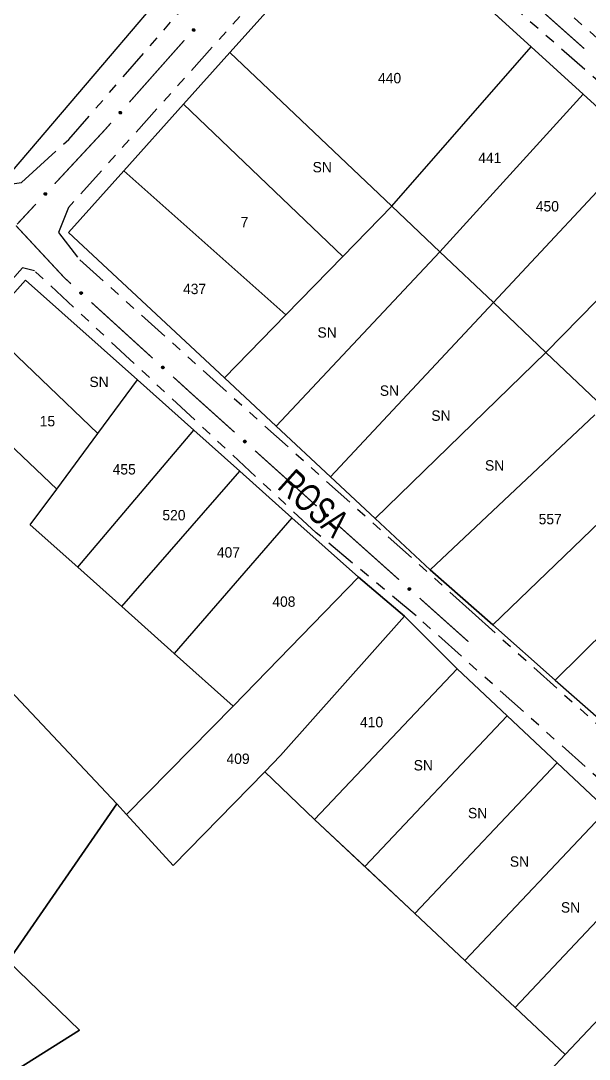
# Model space of a CAD drawing. Extents: x 209193 to 212081, y 4877574 to 4880493.
# Drawn here: x 210200.9 to 210283.3, y 4878393.2 to 4878543.6 of the extents above; entities that cross this region are included whole.
import ezdxf
from ezdxf.enums import TextEntityAlignment as Align

# ---------------------------------------------------------------- set-up
doc = ezdxf.new("R2010")
doc.units = 0
doc.header["$LTSCALE"] = 1.5
doc.header["$MEASUREMENT"] = 0
doc.linetypes.add('TRACO_25', pattern=[8, 3, -1, 1, -1, 1, -1])
for name, color, linetype in [('CD_MALHA_LOTES', 7, 'CONTINUOUS'), ('RU-QUADRA', 210, 'CONTINUOUS'), ('SV-EIXO-RUA-N-PAV', 6, 'CONTINUOUS'), ('SV-RUA-NAO-PAV', 7, 'CONTINUOUS'), ('SV-TXT-RUA-N-PAV', 7, 'CONTINUOUS'), ('Th_NmrPort', 1, 'CONTINUOUS')]:
    doc.layers.add(name, color=color, linetype=linetype)
doc.styles.add('ARIAL', font='ARIAL.SHX')

msp = doc.modelspace()

# ---------------------------------------------------------------- linework, layer by layer
at = {"layer": 'CD_MALHA_LOTES', "linetype": 'Continuous', "flags": 128}
for points in [[(210231.248762, 4878538.982906), (210251.25, 4878561.27)], [(210251.25, 4878561.27), (210274.883613, 4878539.778896)], [(210254.699951, 4878516.732145), (210274.883613, 4878539.778896)], [(210274.883613, 4878539.778896), (210282.396036, 4878532.947512)], [(210224.531209, 4878531.497633), (210231.248762, 4878538.982906)], [(210254.699951, 4878516.732145), (210231.248762, 4878538.982906)], [(210261.654857, 4878510.13325), (210282.396036, 4878532.947512)], [(210282.396036, 4878532.947512), (210290.63, 4878525.46)], [(210215.855645, 4878521.830575), (210224.531209, 4878531.497633)], [(210247.580889, 4878509.43332), (210224.531209, 4878531.497633)], [(210269.410776, 4878502.774344), (210290.63, 4878525.46)], [(210207.85, 4878512.91), (210215.855645, 4878521.830575)], [(210239.343814, 4878500.98825), (210215.855645, 4878521.830575)], [(210247.580889, 4878509.43332), (210254.699951, 4878516.732145)], [(210261.654857, 4878510.13325), (210254.699951, 4878516.732145)], [(210277.014189, 4878495.560138), (210299.012824, 4878517.979885)], [(210230.444124, 4878491.863833), (210207.85, 4878512.91)], [(210237.942072, 4878484.879579), (210261.654857, 4878510.13325)], [(210239.343814, 4878500.98825), (210247.580889, 4878509.43332)], [(210269.410776, 4878502.774344), (210261.654857, 4878510.13325)], [(210195.75509, 4878499.436488), (210201.64, 4878506.03)], [(210201.64, 4878506.03), (210217.848006, 4878491.570213)], [(210245.826339, 4878477.535475), (210269.410776, 4878502.774344)], [(210277.014189, 4878495.560138), (210269.410776, 4878502.774344)], [(210230.444124, 4878491.863833), (210239.343814, 4878500.98825)], [(210212.119679, 4878483.827814), (210195.75509, 4878499.436488)], [(210252.29914, 4878471.506135), (210277.014189, 4878495.560138)], [(210285.33, 4878487.67), (210277.014189, 4878495.560138)], [(210206.161199, 4878475.774339), (210189.099484, 4878491.979481)], [(210212.119679, 4878483.827814), (210217.848006, 4878491.570213)], [(210217.848006, 4878491.570213), (210226.015513, 4878484.283665)], [(210237.942072, 4878484.879579), (210230.444124, 4878491.863833)], [(210260.25, 4878464.1), (210284.085118, 4878486.500069)], [(210206.161199, 4878475.774339), (210212.119679, 4878483.827814)], [(210209.20144, 4878464.44951), (210226.015513, 4878484.283665)], [(210226.015513, 4878484.283665), (210232.66464, 4878478.351722)], [(210245.826339, 4878477.535475), (210237.942072, 4878484.879579)], [(210215.580299, 4878458.756393), (210232.66464, 4878478.351722)], [(210232.66464, 4878478.351722), (210240.235961, 4878471.597055)], [(210269.30475, 4878456.115015), (210292.625255, 4878478.576925)], [(210252.29914, 4878471.506135), (210245.826339, 4878477.535475)], [(210202.323636, 4878470.587934), (210206.161199, 4878475.774339)], [(210214.861348, 4878430.204885), (210173.90952, 4878473.625597)], [(210209.20144, 4878464.44951), (210202.323636, 4878470.587934)], [(210240.235961, 4878471.597055), (210223.185892, 4878451.96842)], [(210249.85, 4878463.02), (210240.235961, 4878471.597055)], [(210260.25, 4878464.1), (210252.29914, 4878471.506135)], [(210301.18998, 4878470.630968), (210278.359501, 4878448.130029)], [(210215.580299, 4878458.756393), (210209.20144, 4878464.44951)], [(210269.30475, 4878456.115015), (210260.25, 4878464.1)], [(210231.708088, 4878444.362379), (210249.85, 4878463.02)], [(210249.85, 4878463.02), (210256.53, 4878457.38)], [(210223.185892, 4878451.96842), (210215.580299, 4878458.756393)], [(210236.294658, 4878434.857124), (210238.58, 4878437.19), (210256.53, 4878457.38)], [(210256.53, 4878457.38), (210264.14, 4878449.74)], [(210278.359501, 4878448.130029), (210269.30475, 4878456.115015)], [(210223.185892, 4878451.96842), (210231.708088, 4878444.362379)], [(210243.5, 4878427.94), (210264.14, 4878449.74)], [(210264.14, 4878449.74), (210271.391567, 4878442.943374)], [(210278.359501, 4878448.130029), (210287.414251, 4878440.145044)], [(210216.277695, 4878428.691564), (210231.708088, 4878444.362379)], [(210250.763352, 4878421.137644), (210271.391567, 4878442.943374)], [(210271.391567, 4878442.943374), (210278.643134, 4878436.146748)], [(210258.026703, 4878414.335287), (210278.643134, 4878436.146748)], [(210278.643134, 4878436.146748), (210285.894701, 4878429.350123)], [(210236.294658, 4878434.857124), (210223.000875, 4878421.286837)], [(210243.5, 4878427.94), (210236.294658, 4878434.857124)], [(210214.861348, 4878430.204885), (210199.134703, 4878407.439699)], [(210216.277695, 4878428.691564), (210214.861348, 4878430.204885)], [(210223.000875, 4878421.286837), (210216.277695, 4878428.691564)], [(210265.290055, 4878407.532931), (210285.894701, 4878429.350123)], [(210250.763352, 4878421.137644), (210243.5, 4878427.94)], [(210272.553407, 4878400.730575), (210293.146268, 4878422.553497)], [(210258.026703, 4878414.335287), (210250.763352, 4878421.137644)], [(210279.816759, 4878393.928219), (210300.397835, 4878415.756871)], [(210265.290055, 4878407.532931), (210258.026703, 4878414.335287)], [(210199.134703, 4878407.439699), (210209.463265, 4878397.442204)], [(210272.553407, 4878400.730575), (210265.290055, 4878407.532931)], [(210279.816759, 4878393.928219), (210272.553407, 4878400.730575)], [(210209.463265, 4878397.442204), (210197.700536, 4878390.053616)], [(210269.405227, 4878382.850833), (210279.816759, 4878393.928219)]]:
    msp.add_lwpolyline(points, dxfattribs=at)
at = {"layer": 'RU-QUADRA', "linetype": 'Continuous', "flags": 128}
for points in [[(210193.885899, 4878615.959044), (210203.602511, 4878607.248435), (210210.960987, 4878600.24061), (210219.279386, 4878592.858846), (210227.080544, 4878585.936083), (210233.536718, 4878580.206861), (210241.954757, 4878571.399575), (210220.002409, 4878545.641353), (210213.891561, 4878538.471069), (210199.728717, 4878521.852816)], [(210251.25, 4878561.27), (210231.248762, 4878538.982906), (210224.531209, 4878531.497633), (210215.855645, 4878521.830575), (210207.85, 4878512.91), (210230.444124, 4878491.863833), (210237.942072, 4878484.879579), (210245.826339, 4878477.535475), (210252.29914, 4878471.506135), (210260.25, 4878464.1), (210269.30475, 4878456.115015), (210278.359501, 4878448.130029), (210287.414251, 4878440.145044)], [(210290.63, 4878525.46), (210282.396036, 4878532.947512), (210274.883613, 4878539.778896), (210253.284045, 4878559.420352)], [(210285.894701, 4878429.350123), (210278.643134, 4878436.146748), (210271.391567, 4878442.943374), (210264.14, 4878449.74), (210256.53, 4878457.38), (210249.85, 4878463.02), (210240.235961, 4878471.597055), (210232.66464, 4878478.351722), (210226.015513, 4878484.283665), (210217.848006, 4878491.570213), (210201.64, 4878506.03), (210195.75509, 4878499.436488)], [(210197.700536, 4878390.053616), (210209.463265, 4878397.442204), (210199.134703, 4878407.439699), (210214.861348, 4878430.204885), (210216.277695, 4878428.691564), (210223.000875, 4878421.286837), (210236.294658, 4878434.857124), (210243.5, 4878427.94), (210258.026703, 4878414.335287), (210265.290055, 4878407.532931), (210272.553407, 4878400.730575), (210279.816759, 4878393.928219), (210269.405227, 4878382.850833)]]:
    msp.add_lwpolyline(points, dxfattribs=at)
at = {"layer": 'SV-EIXO-RUA-N-PAV', "const_width": 0.18}
for points in [[(210273.599835, 4878547.49128), (210282.570279, 4878539.520638)], [(210224.642767, 4878540.740882), (210216.677599, 4878531.765578)], [(210214.022543, 4878528.77381), (210213.358778, 4878528.025868)], [(210213.119496, 4878527.75624), (210205.872161, 4878519.966808)], [(210213.358778, 4878528.025868), (210213.119496, 4878527.75624)], [(210203.147473, 4878517.038315), (210200.422785, 4878514.109821)], [(210200.241953, 4878513.915463), (210206.782489, 4878506.886827)], [(210206.782489, 4878506.886827), (210207.286346, 4878506.345369)], [(210207.286346, 4878506.345369), (210208.218336, 4878505.49688)], [(210211.176162, 4878502.804062), (210220.049638, 4878494.725609)], [(210223.007463, 4878492.032791), (210225.225832, 4878490.013177)], [(210225.225832, 4878490.013177), (210225.475601, 4878489.785787)], [(210225.475601, 4878489.785787), (210231.91857, 4878483.99594)], [(210234.893772, 4878481.322334), (210243.819379, 4878473.301515)], [(210246.800515, 4878470.634532), (210255.750977, 4878462.641458)], [(210258.734465, 4878459.9771), (210265.447311, 4878453.982294)], [(210265.447311, 4878453.982294), (210265.796869, 4878453.670127)]]:
    msp.add_lwpolyline(points, dxfattribs=at)
at = {"layer": 'SV-EIXO-RUA-N-PAV'}
for points in [[(210226.147999, 4878542.271164), (210226.151602, 4878542.222388), (210226.144724, 4878542.179731), (210226.128748, 4878542.145804), (210226.106812, 4878542.119505), (210226.081341, 4878542.095127), (210226.050238, 4878542.076216), (210226.011068, 4878542.062872), (210225.962165, 4878542.058915), (210225.91893, 4878542.068832), (210225.884831, 4878542.082716), (210225.856091, 4878542.10401), (210225.832823, 4878542.12915), (210225.814247, 4878542.162108), (210225.801112, 4878542.201935), (210225.798323, 4878542.251205), (210225.805353, 4878542.292979), (210225.821667, 4878542.325389), (210225.843258, 4878542.354146), (210225.86956, 4878542.378722), (210225.900198, 4878542.397111), (210225.940322, 4878542.410263), (210225.988988, 4878542.412372), (210226.030732, 4878542.405837), (210226.063363, 4878542.389981), (210226.091196, 4878542.368088), (210226.115958, 4878542.342838), (210226.13627, 4878542.312364), (210226.147999, 4878542.271164)], [(210215.527774, 4878530.304091), (210215.531377, 4878530.255315), (210215.524499, 4878530.212659), (210215.508523, 4878530.178732), (210215.486588, 4878530.152433), (210215.461116, 4878530.128055), (210215.430014, 4878530.109143), (210215.390843, 4878530.095799), (210215.34194, 4878530.091842), (210215.298705, 4878530.10176), (210215.264606, 4878530.115643), (210215.235866, 4878530.136937), (210215.212599, 4878530.162078), (210215.194022, 4878530.195035), (210215.180887, 4878530.234863), (210215.178098, 4878530.284133), (210215.185128, 4878530.325906), (210215.201443, 4878530.358316), (210215.223033, 4878530.387074), (210215.249335, 4878530.41165), (210215.279974, 4878530.430038), (210215.320097, 4878530.443191), (210215.368764, 4878530.445299), (210215.410507, 4878530.438764), (210215.443138, 4878530.422909), (210215.470972, 4878530.401015), (210215.495733, 4878530.375765), (210215.516045, 4878530.345291), (210215.527774, 4878530.304091)], [(210204.688281, 4878518.53277), (210204.690735, 4878518.483923), (210204.682856, 4878518.441439), (210204.666086, 4878518.407898), (210204.643538, 4878518.382122), (210204.617501, 4878518.35835), (210204.585962, 4878518.340175), (210204.546489, 4878518.327756), (210204.497506, 4878518.32495), (210204.454516, 4878518.335882), (210204.420753, 4878518.350564), (210204.392521, 4878518.372528), (210204.369852, 4878518.398209), (210204.352056, 4878518.431594), (210204.339861, 4878518.471719), (210204.338232, 4878518.521041), (210204.346242, 4878518.562638), (210204.363315, 4878518.594655), (210204.385575, 4878518.622897), (210204.412449, 4878518.646848), (210204.443511, 4878518.66451), (210204.483933, 4878518.676716), (210204.532635, 4878518.677679), (210204.574214, 4878518.670163), (210204.606462, 4878518.653545), (210204.633773, 4878518.631003), (210204.657934, 4878518.605177), (210204.677524, 4878518.574234), (210204.688281, 4878518.53277)], [(210209.66511, 4878504.328598), (210209.713927, 4878504.331581), (210209.756494, 4878504.324162), (210209.790215, 4878504.307756), (210209.816233, 4878504.285489), (210209.840286, 4878504.25971), (210209.858801, 4878504.22837), (210209.871647, 4878504.189034), (210209.874983, 4878504.140084), (210209.864518, 4878504.096979), (210209.850202, 4878504.063058), (210209.828545, 4878504.034591), (210209.803111, 4878504.011645), (210209.769921, 4878503.993488), (210209.72993, 4878503.98086), (210209.680628, 4878503.978696), (210209.638947, 4878503.986255), (210209.606747, 4878504.00298), (210209.578266, 4878504.024934), (210209.554025, 4878504.051546), (210209.536027, 4878504.082415), (210209.523385, 4878504.122703), (210209.521895, 4878504.171392), (210209.528959, 4878504.21305), (210209.545228, 4878504.245476), (210209.567473, 4878504.27303), (210209.593035, 4878504.297468), (210209.623764, 4878504.317392), (210209.66511, 4878504.328598)], [(210221.496412, 4878493.557326), (210221.545229, 4878493.560309), (210221.587795, 4878493.55289), (210221.621517, 4878493.536484), (210221.647535, 4878493.514217), (210221.671588, 4878493.488438), (210221.690103, 4878493.457098), (210221.702949, 4878493.417762), (210221.706285, 4878493.368812), (210221.695819, 4878493.325707), (210221.681504, 4878493.291786), (210221.659847, 4878493.263319), (210221.634413, 4878493.240373), (210221.601222, 4878493.222216), (210221.561232, 4878493.209588), (210221.51193, 4878493.207424), (210221.470249, 4878493.214984), (210221.438049, 4878493.231708), (210221.409567, 4878493.253662), (210221.385327, 4878493.280274), (210221.367329, 4878493.311143), (210221.354687, 4878493.351431), (210221.353196, 4878493.40012), (210221.360261, 4878493.441778), (210221.376529, 4878493.474204), (210221.398774, 4878493.501758), (210221.424337, 4878493.526196), (210221.455066, 4878493.54612), (210221.496412, 4878493.557326)], [(210233.37288, 4878482.837051), (210233.421677, 4878482.840351), (210233.46429, 4878482.833208), (210233.498117, 4878482.817021), (210233.524279, 4878482.794922), (210233.548498, 4878482.7693), (210233.567216, 4878482.73808), (210233.580316, 4878482.698828), (210233.583969, 4878482.649901), (210233.573783, 4878482.606729), (210233.559688, 4878482.572716), (210233.538215, 4878482.544109), (210233.51293, 4878482.520999), (210233.479858, 4878482.502628), (210233.43995, 4878482.489741), (210233.390663, 4878482.487258), (210233.348934, 4878482.494547), (210233.316627, 4878482.511063), (210233.288004, 4878482.532832), (210233.263592, 4878482.559286), (210233.245394, 4878482.590038), (210233.232491, 4878482.630243), (210233.230685, 4878482.678922), (210233.23748, 4878482.720624), (210233.253538, 4878482.753155), (210233.275604, 4878482.780852), (210233.301008, 4878482.805456), (210233.331607, 4878482.825579), (210233.37288, 4878482.837051)], [(210245.274928, 4878472.144521), (210245.323715, 4878472.147972), (210245.36635, 4878472.140961), (210245.400227, 4878472.124879), (210245.426457, 4878472.102862), (210245.450756, 4878472.077315), (210245.469571, 4878472.046154), (210245.482792, 4878472.006942), (210245.486597, 4878471.958027), (210245.476545, 4878471.914823), (210245.462556, 4878471.880767), (210245.441172, 4878471.852093), (210245.415959, 4878471.828905), (210245.382944, 4878471.810431), (210245.343076, 4878471.79742), (210245.293797, 4878471.794785), (210245.252046, 4878471.801944), (210245.219687, 4878471.81836), (210245.190997, 4878471.84004), (210245.166503, 4878471.866418), (210245.14821, 4878471.897114), (210245.135182, 4878471.937278), (210245.133225, 4878471.985951), (210245.139891, 4878472.027674), (210245.155848, 4878472.060255), (210245.177828, 4878472.08802), (210245.203155, 4878472.112703), (210245.233692, 4878472.13292), (210245.274928, 4878472.144521)], [(210257.208877, 4878461.487089), (210257.257664, 4878461.49054), (210257.300299, 4878461.483529), (210257.334176, 4878461.467447), (210257.360407, 4878461.44543), (210257.384705, 4878461.419883), (210257.40352, 4878461.388722), (210257.416741, 4878461.34951), (210257.420546, 4878461.300595), (210257.410494, 4878461.257391), (210257.396505, 4878461.223335), (210257.375121, 4878461.194661), (210257.349908, 4878461.171473), (210257.316893, 4878461.152999), (210257.277025, 4878461.139988), (210257.227746, 4878461.137352), (210257.185995, 4878461.144512), (210257.153636, 4878461.160928), (210257.124946, 4878461.182607), (210257.100452, 4878461.208986), (210257.082159, 4878461.239681), (210257.069131, 4878461.279846), (210257.067174, 4878461.328519), (210257.07384, 4878461.370242), (210257.089797, 4878461.402823), (210257.111777, 4878461.430588), (210257.137104, 4878461.455271), (210257.167641, 4878461.475488), (210257.208877, 4878461.487089)]]:
    msp.add_lwpolyline(points, close=True, dxfattribs=at)
for points in [[(210225.900198, 4878542.397111), (210225.798323, 4878542.251205)], [(210225.940322, 4878542.410263), (210225.801112, 4878542.201935)], [(210225.918385, 4878542.397989), (210225.80452, 4878542.232681)], [(210225.86956, 4878542.378722), (210225.805353, 4878542.292979)], [(210225.882474, 4878542.384249), (210225.805731, 4878542.277216)], [(210225.963251, 4878542.40743), (210225.809318, 4878542.184638)], [(210225.988988, 4878542.412372), (210225.814247, 4878542.162108)], [(210226.007671, 4878542.408146), (210225.82589, 4878542.149863)], [(210226.030732, 4878542.405837), (210225.832823, 4878542.12915)], [(210226.044169, 4878542.395824), (210225.846085, 4878542.11917)], [(210226.063363, 4878542.389981), (210225.856091, 4878542.10401)], [(210226.075232, 4878542.377378), (210225.869673, 4878542.096412)], [(210226.091196, 4878542.368088), (210225.884831, 4878542.082716)], [(210226.101883, 4878542.351903), (210225.906516, 4878542.078311)], [(210226.115958, 4878542.342838), (210225.91893, 4878542.068832)], [(210226.122868, 4878542.324157), (210225.94392, 4878542.067009)], [(210226.13627, 4878542.312364), (210225.962165, 4878542.058915)], [(210226.140232, 4878542.292328), (210225.987549, 4878542.064778)], [(210226.147999, 4878542.271164), (210226.011068, 4878542.062872)], [(210226.148882, 4878542.244515), (210226.035247, 4878542.075355)], [(210226.151602, 4878542.222388), (210226.050238, 4878542.076216)], [(210226.147786, 4878542.198054), (210226.070928, 4878542.092947)], [(210226.144724, 4878542.179731), (210226.081341, 4878542.095127)], [(210215.279974, 4878530.430038), (210215.178098, 4878530.284133)], [(210215.320097, 4878530.443191), (210215.180887, 4878530.234863)], [(210215.29816, 4878530.430916), (210215.184295, 4878530.265608)], [(210215.249335, 4878530.41165), (210215.185128, 4878530.325906)], [(210215.262249, 4878530.417176), (210215.185506, 4878530.310143)], [(210215.343026, 4878530.440358), (210215.189093, 4878530.217566)], [(210215.368764, 4878530.445299), (210215.194022, 4878530.195035)], [(210215.387446, 4878530.441073), (210215.205665, 4878530.18279)], [(210215.410507, 4878530.438764), (210215.212599, 4878530.162078)], [(210215.423944, 4878530.428751), (210215.22586, 4878530.152098)], [(210215.443138, 4878530.422909), (210215.235866, 4878530.136937)], [(210215.455008, 4878530.410305), (210215.249449, 4878530.12934)], [(210215.470972, 4878530.401015), (210215.264606, 4878530.115643)], [(210215.481658, 4878530.38483), (210215.286291, 4878530.111238)], [(210215.495733, 4878530.375765), (210215.298705, 4878530.10176)], [(210215.502644, 4878530.357084), (210215.323695, 4878530.099937)], [(210215.516045, 4878530.345291), (210215.34194, 4878530.091842)], [(210215.520007, 4878530.325256), (210215.367324, 4878530.097705)], [(210215.527774, 4878530.304091), (210215.390843, 4878530.095799)], [(210215.528657, 4878530.277443), (210215.415022, 4878530.108282)], [(210215.531377, 4878530.255315), (210215.430014, 4878530.109143)], [(210215.527561, 4878530.230982), (210215.450703, 4878530.125875)], [(210215.524499, 4878530.212659), (210215.461116, 4878530.128055)], [(210204.443511, 4878518.66451), (210204.338232, 4878518.521041)], [(210204.483933, 4878518.676716), (210204.339861, 4878518.471719)], [(210204.461713, 4878518.664961), (210204.343991, 4878518.502376)], [(210204.412449, 4878518.646848), (210204.346242, 4878518.562638)], [(210204.425489, 4878518.652069), (210204.346249, 4878518.54687)], [(210204.506788, 4878518.673344), (210204.347658, 4878518.454234)], [(210204.532635, 4878518.677679), (210204.352056, 4878518.431594)], [(210204.551213, 4878518.673015), (210204.363408, 4878518.419079)], [(210204.574214, 4878518.670163), (210204.369852, 4878518.398209)], [(210204.587411, 4878518.659837), (210204.382875, 4878518.387919)], [(210204.606462, 4878518.653545), (210204.392521, 4878518.372528)], [(210204.618032, 4878518.640666), (210204.405922, 4878518.364613)], [(210204.633773, 4878518.631003), (210204.420753, 4878518.350564)], [(210204.644076, 4878518.614571), (210204.442328, 4878518.34565)], [(210204.657934, 4878518.605177), (210204.454516, 4878518.335882)], [(210204.664403, 4878518.586339), (210204.479456, 4878518.333472)], [(210204.677524, 4878518.574234), (210204.497506, 4878518.32495)], [(210204.681013, 4878518.554111), (210204.523021, 4878518.330215)], [(210204.688281, 4878518.53277), (210204.546489, 4878518.327756)], [(210204.688537, 4878518.506108), (210204.570954, 4878518.339667)], [(210204.690735, 4878518.483923), (210204.585962, 4878518.340175)], [(210204.686348, 4878518.459686), (210204.607039, 4878518.356416)], [(210204.682856, 4878518.441439), (210204.617501, 4878518.35835)], [(210209.521895, 4878504.171392), (210209.769921, 4878503.993488)], [(210209.523385, 4878504.122703), (210209.72993, 4878503.98086)], [(210209.526357, 4878504.190019), (210209.782312, 4878504.004975)], [(210209.526509, 4878504.145594), (210209.74733, 4878503.988845)], [(210209.528959, 4878504.21305), (210209.803111, 4878504.011645)], [(210209.53538, 4878504.100611), (210209.69923, 4878503.984657)], [(210209.536027, 4878504.082415), (210209.680628, 4878503.978696)], [(210209.539142, 4878504.226358), (210209.813259, 4878504.024778)], [(210209.545228, 4878504.245476), (210209.828545, 4878504.034591)], [(210209.548663, 4878504.064529), (210209.654714, 4878503.986433)], [(210209.554025, 4878504.051546), (210209.638947, 4878503.986255)], [(210209.557981, 4878504.257185), (210209.836314, 4878504.048076)], [(210209.567473, 4878504.27303), (210209.850202, 4878504.063058)], [(210209.583792, 4878504.283509), (210209.854882, 4878504.084686)], [(210209.593035, 4878504.297468), (210209.864518, 4878504.096979)], [(210209.611802, 4878504.304142), (210209.866657, 4878504.121943)], [(210209.623764, 4878504.317392), (210209.874983, 4878504.140084)], [(210209.643848, 4878504.321099), (210209.869442, 4878504.16554)], [(210209.66511, 4878504.328598), (210209.871647, 4878504.189034)], [(210209.691767, 4878504.329142), (210209.859472, 4878504.213369)], [(210209.713927, 4878504.331581), (210209.858801, 4878504.22837)], [(210209.738211, 4878504.327457), (210209.842333, 4878504.24927)], [(210209.756494, 4878504.324162), (210209.840286, 4878504.25971)], [(210221.353196, 4878493.40012), (210221.601222, 4878493.222216)], [(210221.354687, 4878493.351431), (210221.561232, 4878493.209588)], [(210221.357659, 4878493.418747), (210221.613614, 4878493.233703)], [(210221.357811, 4878493.374322), (210221.578631, 4878493.217573)], [(210221.360261, 4878493.441778), (210221.634413, 4878493.240373)], [(210221.366682, 4878493.329339), (210221.530531, 4878493.213385)], [(210221.367329, 4878493.311143), (210221.51193, 4878493.207424)], [(210221.370444, 4878493.455086), (210221.644561, 4878493.253506)], [(210221.376529, 4878493.474204), (210221.659847, 4878493.263319)], [(210221.379965, 4878493.293257), (210221.486016, 4878493.215161)], [(210221.385327, 4878493.280274), (210221.470249, 4878493.214984)], [(210221.389282, 4878493.485913), (210221.667616, 4878493.276804)], [(210221.398774, 4878493.501758), (210221.681504, 4878493.291786)], [(210221.415094, 4878493.512237), (210221.686184, 4878493.313414)], [(210221.424337, 4878493.526196), (210221.695819, 4878493.325707)], [(210221.443104, 4878493.53287), (210221.697959, 4878493.350671)], [(210221.455066, 4878493.54612), (210221.706285, 4878493.368812)], [(210221.47515, 4878493.549827), (210221.700744, 4878493.394268)], [(210221.496412, 4878493.557326), (210221.702949, 4878493.417762)], [(210221.523069, 4878493.55787), (210221.690774, 4878493.442097)], [(210221.545229, 4878493.560309), (210221.690103, 4878493.457098)], [(210221.569512, 4878493.556185), (210221.673635, 4878493.477998)], [(210221.587795, 4878493.55289), (210221.671588, 4878493.488438)], [(210233.230685, 4878482.678922), (210233.479858, 4878482.502628)], [(210233.232491, 4878482.630243), (210233.43995, 4878482.489741)], [(210233.235027, 4878482.697577), (210233.492175, 4878482.514194)], [(210233.235467, 4878482.653154), (210233.457298, 4878482.497838)], [(210233.23748, 4878482.720624), (210233.51293, 4878482.520999)], [(210233.244629, 4878482.60823), (210233.409226, 4878482.493339)], [(210233.245394, 4878482.590038), (210233.390663, 4878482.487258)], [(210233.247576, 4878482.733998), (210233.522993, 4878482.534198)], [(210233.253538, 4878482.753155), (210233.538215, 4878482.544109)], [(210233.258146, 4878482.572234), (210233.3647, 4878482.494827)], [(210233.263592, 4878482.559286), (210233.348934, 4878482.494547)], [(210233.266215, 4878482.764946), (210233.545897, 4878482.557644)], [(210233.275604, 4878482.780852), (210233.559688, 4878482.572716)], [(210233.291855, 4878482.791438), (210233.564227, 4878482.594374)], [(210233.301008, 4878482.805456), (210233.573783, 4878482.606729)], [(210233.319731, 4878482.812251), (210233.575761, 4878482.631707)], [(210233.331607, 4878482.825579), (210233.583969, 4878482.649901)], [(210233.351667, 4878482.829415), (210233.578264, 4878482.675321)], [(210233.37288, 4878482.837051), (210233.580316, 4878482.698828)], [(210233.399533, 4878482.837768), (210233.567984, 4878482.723084)], [(210233.421677, 4878482.840351), (210233.567216, 4878482.73808)], [(210233.445986, 4878482.836384), (210233.550613, 4878482.758873)], [(210233.46429, 4878482.833208), (210233.548498, 4878482.7693)], [(210245.133225, 4878471.985951), (210245.382944, 4878471.810431)], [(210245.135182, 4878471.937278), (210245.343076, 4878471.79742)], [(210245.137509, 4878472.00462), (210245.395225, 4878471.822036)], [(210245.138087, 4878471.960198), (210245.360399, 4878471.805572)], [(210245.139891, 4878472.027674), (210245.415959, 4878471.828905)], [(210245.147388, 4878471.915302), (210245.312341, 4878471.800924)], [(210245.14821, 4878471.897114), (210245.293797, 4878471.794785)], [(210245.149945, 4878472.041079), (210245.425981, 4878471.842135)], [(210245.155848, 4878472.060255), (210245.441172, 4878471.852093)], [(210245.161017, 4878471.879349), (210245.26781, 4878471.802273)], [(210245.166503, 4878471.866418), (210245.252046, 4878471.801944)], [(210245.168488, 4878472.072085), (210245.448812, 4878471.865653)], [(210245.177828, 4878472.08802), (210245.462556, 4878471.880767)], [(210245.194046, 4878472.098656), (210245.467028, 4878471.902439)], [(210245.203155, 4878472.112703), (210245.476545, 4878471.914823)], [(210245.221857, 4878472.119555), (210245.478446, 4878471.939807)], [(210245.233692, 4878472.13292), (210245.486597, 4878471.958027)], [(210245.253739, 4878472.136819), (210245.480813, 4878471.983429)], [(210245.274928, 4878472.144521), (210245.482792, 4878472.006942)], [(210245.301579, 4878472.145321), (210245.470385, 4878472.03116)], [(210245.323715, 4878472.147972), (210245.469571, 4878472.046154)], [(210245.348036, 4878472.14408), (210245.452903, 4878472.066895)], [(210245.36635, 4878472.140961), (210245.450756, 4878472.077315)], [(210257.067174, 4878461.328519), (210257.316893, 4878461.152999)], [(210257.069131, 4878461.279846), (210257.277025, 4878461.139988)], [(210257.071459, 4878461.347187), (210257.329174, 4878461.164604)], [(210257.072036, 4878461.302766), (210257.294348, 4878461.14814)], [(210257.07384, 4878461.370242), (210257.349908, 4878461.171473)], [(210257.081337, 4878461.25787), (210257.24629, 4878461.143491)], [(210257.082159, 4878461.239681), (210257.227746, 4878461.137352)], [(210257.083894, 4878461.383647), (210257.35993, 4878461.184703)], [(210257.089797, 4878461.402823), (210257.375121, 4878461.194661)], [(210257.094966, 4878461.221917), (210257.201759, 4878461.144841)], [(210257.100452, 4878461.208986), (210257.185995, 4878461.144512)], [(210257.102437, 4878461.414653), (210257.382761, 4878461.20822)], [(210257.111777, 4878461.430588), (210257.396505, 4878461.223335)], [(210257.127995, 4878461.441224), (210257.400977, 4878461.245006)], [(210257.137104, 4878461.455271), (210257.410494, 4878461.257391)], [(210257.155806, 4878461.462123), (210257.412395, 4878461.282375)], [(210257.167641, 4878461.475488), (210257.420546, 4878461.300595)], [(210257.187688, 4878461.479387), (210257.414762, 4878461.325997)], [(210257.208877, 4878461.487089), (210257.416741, 4878461.34951)], [(210257.235528, 4878461.487889), (210257.404334, 4878461.373728)], [(210257.257664, 4878461.49054), (210257.40352, 4878461.388722)], [(210257.281985, 4878461.486648), (210257.386852, 4878461.409463)], [(210257.300299, 4878461.483529), (210257.384705, 4878461.419883)]]:
    msp.add_lwpolyline(points, dxfattribs=at)
at = {"layer": 'SV-RUA-NAO-PAV', "linetype": 'TRACO_25'}
msp.add_polyline3d([(210207.91, 4878526.36, 9.579477), (210244.15, 4878568.12, 10.403429), (210245.55, 4878571.18, 10.424556), (210244.64, 4878573.58, 10.509064), (210207.32, 4878607.57, 11.068928), (210164.961382, 4878647.206112, 11.682839), (210134.437909, 4878677.026876, 11.7032), (210132.807751, 4878676.786908, 11.69302), (210130.937429, 4878675.997092, 11.214556), (210110.130858, 4878656.412233, 9.300702), (210088.62278, 4878631.508882, 9.321062), (210084.830652, 4878624.570784, 9.463583), (210083.809129, 4878619.262282, 9.463583), (210085.747982, 4878614.713629, 9.534843), (210118.201585, 4878584.972886, 10.003127), (210150.066379, 4878559.660859, 10.766633), (210179.371305, 4878535.348489, 11.051675), (210198.368064, 4878519.763384, 10.37979), (210201.078326, 4878520.163331, 10.38997), (210202.718829, 4878521.652941, 10.38997)], close=True, dxfattribs=at)
for points in [[(210434.286301, 4878506.313768, 10.561881), (210390.4, 4878545.57, 10.561881), (210340.12, 4878589.94, 11.047801), (210320.10837, 4878607.225135, 11.047801), (210301.54, 4878623.63, 11.333015), (210299.96, 4878623.67, 11.333015), (210297.43, 4878622.19, 11.385833), (210266.68, 4878585.98, 10.67808), (210255.82, 4878572.69, 10.487937), (210255.69, 4878568.53, 10.4985), (210258.43, 4878563.63, 10.540754), (210318.43, 4878511.56, 9.674549), (210356.53, 4878476.93, 8.396368), (210387.31, 4878448.4, 7.709742), (210389.71, 4878448.32, 7.709742), (210392.32, 4878449.09, 7.709742), (210415.72, 4878477.44, 9.716803), (210434.286048, 4878498.259166, 10.836532)], [(210340.54, 4878385.68, 5.618173), (210386.465192, 4878439.484662, 7.804813), (210387.12, 4878441.45, 7.804813), (210384.76, 4878444.87, 7.730868), (210340.65, 4878485.34, 8.776653), (210291.69, 4878528.6, 9.663985), (210253.253016, 4878562.227523, 10.213286), (210251.97, 4878563.35, 10.213286), (210249.736993, 4878563.435554, 8.813163), (210246.853673, 4878560.6964, 8.813163), (210236.689968, 4878548.658537, 8.813163), (210207.856764, 4878516.509514, 8.813163), (210206.415104, 4878512.905364, 8.813163), (210209.514673, 4878508.940798, 8.813163), (210266.316086, 4878457.97811, 8.813163), (210312.16088, 4878416.890794, 8.813163), (210308.55673, 4878411.989149, 8.813163), (210300.627599, 4878419.629948, 8.813163), (210258.242788, 4878457.401446, 8.813163), (210243.754103, 4878469.439308, 8.813163), (210202.955119, 4878507.354972, 8.813163), (210201.225127, 4878507.78747, 8.813163), (210161.363222, 4878463.023921, 8.813163)]]:
    msp.add_polyline3d(points, dxfattribs=at)

# ---------------------------------------------------------------- texts
at = {"layer": 'SV-TXT-RUA-N-PAV', "style": 'ARIAL', "width": 0.7}
msp.add_text('ROSA', height=4, rotation=318, dxfattribs=at).set_placement((210237.948265, 4878475.963503))
at = {"layer": 'Th_NmrPort', "color": 1}
for s, p in [('440', (210252.70039, 4878535.260929)), ('441', (210267.213517, 4878523.720178)), ('SN', (210243.222434, 4878522.370909)), ('450', (210275.554118, 4878516.706491)), ('7', (210232.796683, 4878514.409427)), ('437', (210224.456082, 4878504.741912)), ('SN', (210243.928166, 4878498.441409)), ('SN', (210210.898868, 4878491.292822)), ('SN', (210252.957023, 4878490.020306)), ('SN', (210260.419809, 4878486.404405)), ('15', (210203.695622, 4878485.606049)), ('455', (210214.262164, 4878478.632482)), ('SN', (210268.191732, 4878479.201159)), ('520', (210221.465411, 4878471.997912)), ('557', (210275.963656, 4878471.429235)), ('407', (210229.356913, 4878466.609755)), ('408', (210237.388376, 4878459.487011)), ('410', (210250.088837, 4878442.047572)), ('409', (210230.753807, 4878436.739917)), ('SN', (210257.860761, 4878435.792122)), ('SN', (210265.727464, 4878428.873214)), ('SN', (210271.793356, 4878421.859527)), ('SN', (210279.186161, 4878415.224958))]:
    msp.add_text(s, height=1.5, dxfattribs=at).set_placement(p, align=Align.MIDDLE_LEFT)

doc.saveas('drawing.dxf')
